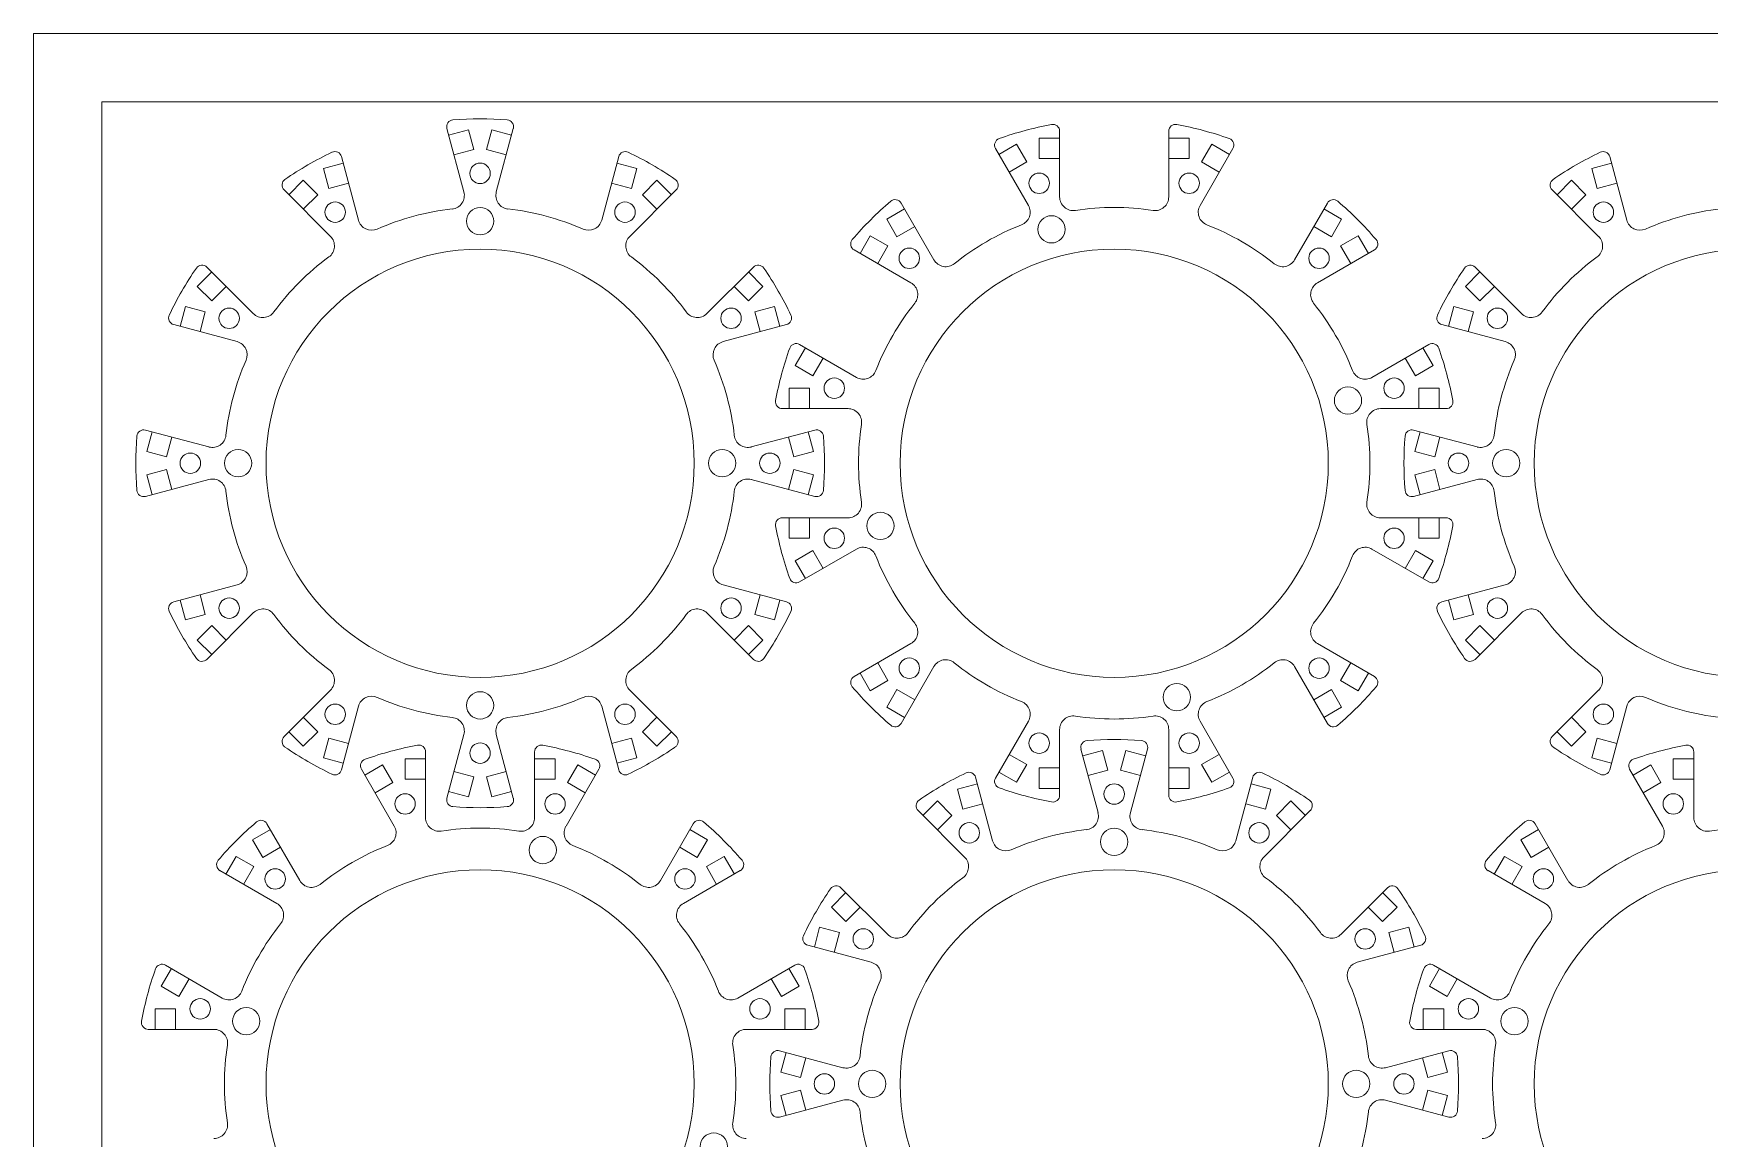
# Model space of a CAD drawing. Header units: millimetres. Extents: x -62 to 438, y -661 to -261.
# Drawn here: x -61.7 to 184.1, y -423 to -261 of the extents above; entities that cross this region are included whole.
import ezdxf

# ---------------------------------------------------------------- set-up
doc = ezdxf.new("R2010")
doc.units = ezdxf.units.MM

msp = doc.modelspace()

# ---------------------------------------------------------------- linework, layer by layer
at = {"color": 7, "linetype": 'Continuous', "lineweight": 15}
for p, q in [((-61.69, -261), (-61.69, -661)), ((438.31, -261), (-61.69, -261)), ((428.31, -271), (-51.69, -271)), ((-51.69, -271), (-51.69, -651)), ((1.44, -284.22), (-1.06, -274.91)), ((-0.8, -275.88), (2.1, -275.11)), ((2.88, -278), (2.1, -275.11)), ((5.53, -275.11), (8.42, -275.88)), ((6.19, -284.22), (8.68, -274.91)), ((79.91, -278.72), (82.5, -277.22)), ((84, -279.81), (82.5, -277.22)), ((85.81, -279.33), (85.81, -276.33)), ((85.81, -276.33), (88.81, -276.33)), ((88.81, -284.96), (88.81, -275.32)), ((104.81, -284.96), (104.81, -275.32)), ((104.81, -276.33), (107.81, -276.33)), ((107.81, -279.33), (107.81, -276.33)), ((109.62, -279.81), (111.12, -277.22)), ((111.12, -277.22), (113.72, -278.72)), ((-19.15, -280.8), (-16.25, -280.02)), ((-14.02, -288.36), (-16.51, -279.05)), ((-0.02, -278.78), (2.88, -278)), ((4.75, -278), (7.65, -278.78)), ((21.64, -288.36), (24.14, -279.05)), ((23.88, -280.02), (26.78, -280.8)), ((84.22, -286.19), (79.4, -277.85)), ((81.41, -281.31), (84, -279.81)), ((85.81, -279.33), (88.81, -279.33)), ((104.81, -279.33), (107.81, -279.33)), ((109.41, -286.19), (114.22, -277.85)), ((109.62, -279.81), (112.22, -281.31)), ((166.85, -280.8), (169.75, -280.02)), ((171.98, -288.36), (169.49, -279.05)), ((-24.24, -284.63), (-22.12, -282.51)), ((-18.37, -283.7), (-19.15, -280.8)), ((26, -283.7), (26.78, -280.8)), ((29.74, -282.51), (31.86, -284.63)), ((161.76, -284.63), (163.88, -282.51)), ((166, -284.63), (163.88, -282.51)), ((167.63, -283.7), (166.85, -280.8)), ((-18.14, -290.74), (-24.95, -283.92)), ((-22.12, -286.76), (-20, -284.63)), ((-18.37, -283.7), (-15.48, -282.92)), ((23.1, -282.92), (26, -283.7)), ((25.76, -290.74), (32.57, -283.92)), ((27.62, -284.63), (29.74, -286.76)), ((167.86, -290.74), (161.05, -283.92)), ((163.88, -286.76), (166, -284.63)), ((167.63, -283.7), (170.52, -282.92)), ((63.45, -288.22), (66.05, -286.72)), ((70.36, -294.19), (65.55, -285.85)), ((123.26, -294.19), (128.08, -285.85)), ((127.58, -286.72), (130.17, -288.22)), ((64.95, -290.81), (63.45, -288.22)), ((64.95, -290.81), (67.55, -289.31)), ((126.08, -289.31), (128.67, -290.81)), ((128.67, -290.81), (130.17, -288.22)), ((59.53, -293.24), (61.03, -290.64)), ((63.63, -292.14), (61.03, -290.64)), ((62.13, -294.74), (63.63, -292.14)), ((130, -292.14), (132.6, -290.64)), ((132.6, -290.64), (134.1, -293.24)), ((67, -297.55), (58.66, -292.73)), ((126.62, -297.55), (134.97, -292.73)), ((-37.67, -298.07), (-35.55, -295.95)), ((-29.45, -302.05), (-36.26, -295.24)), ((37.08, -302.05), (43.89, -295.24)), ((43.18, -295.95), (45.3, -298.07)), ((148.33, -298.07), (150.45, -295.95)), ((156.55, -302.05), (149.74, -295.24)), ((-35.55, -300.19), (-37.67, -298.07)), ((-35.55, -300.19), (-33.43, -298.07)), ((41.06, -298.07), (43.18, -300.19)), ((43.18, -300.19), (45.3, -298.07)), ((150.45, -300.19), (152.57, -298.07)), ((-40.16, -303.93), (-39.39, -301.04)), ((-36.49, -301.81), (-39.39, -301.04)), ((-37.26, -304.71), (-36.49, -301.81)), ((44.11, -301.81), (47.01, -301.04)), ((44.11, -301.81), (44.89, -304.71)), ((47.01, -301.04), (47.79, -303.93)), ((145.84, -303.93), (146.61, -301.04)), ((149.51, -301.81), (146.61, -301.04)), ((148.74, -304.71), (149.51, -301.81)), ((-31.83, -306.17), (-41.13, -303.67)), ((39.45, -306.17), (48.76, -303.67)), ((154.17, -306.17), (144.87, -303.67)), ((50.03, -309.69), (51.53, -307.09)), ((59, -311.41), (50.66, -306.59)), ((134.62, -311.41), (142.97, -306.59)), ((142.1, -307.09), (143.6, -309.69)), ((52.63, -311.19), (50.03, -309.69)), ((52.63, -311.19), (54.13, -308.59)), ((139.5, -308.59), (141, -311.19)), ((141, -311.19), (143.6, -309.69)), ((52.14, -313), (49.14, -313)), ((49.14, -316), (49.14, -313)), ((52.14, -316), (52.14, -313)), ((141.48, -313), (144.48, -313)), ((141.48, -313), (141.48, -316)), ((144.48, -313), (144.48, -316)), ((57.77, -316), (48.14, -316)), ((135.85, -316), (145.49, -316)), ((-35.97, -321.62), (-45.27, -319.13)), ((-45.08, -322.29), (-44.3, -319.39)), ((43.59, -321.62), (52.9, -319.13)), ((51.93, -319.39), (52.71, -322.29)), ((140.92, -322.29), (141.7, -319.39)), ((-42.18, -323.06), (-41.41, -320.17)), ((49.03, -320.17), (49.81, -323.06)), ((143.82, -323.06), (144.59, -320.17)), ((-42.18, -323.06), (-45.08, -322.29)), ((49.81, -323.06), (52.71, -322.29)), ((-35.97, -326.38), (-45.27, -328.87)), ((-44.3, -328.61), (-45.08, -325.71)), ((-41.41, -327.83), (-42.18, -324.94)), ((43.59, -326.38), (52.9, -328.87)), ((49.81, -324.94), (49.03, -327.83)), ((49.81, -324.94), (52.71, -325.71)), ((52.71, -325.71), (51.93, -328.61)), ((150.03, -326.38), (140.73, -328.87)), ((143.82, -324.94), (140.92, -325.71)), ((141.7, -328.61), (140.92, -325.71)), ((144.59, -327.83), (143.82, -324.94)), ((57.77, -332), (48.14, -332)), ((49.14, -335), (49.14, -332)), ((52.14, -335), (52.14, -332)), ((135.85, -332), (145.49, -332)), ((141.48, -332), (141.48, -335)), ((144.48, -332), (144.48, -335)), ((52.14, -335), (49.14, -335)), ((59, -336.59), (50.66, -341.41)), ((134.62, -336.59), (142.97, -341.41)), ((141.48, -335), (144.48, -335)), ((52.63, -336.81), (50.03, -338.31)), ((51.53, -340.91), (50.03, -338.31)), ((54.13, -339.41), (52.63, -336.81)), ((141, -336.81), (139.5, -339.41)), ((141, -336.81), (143.6, -338.31)), ((143.6, -338.31), (142.1, -340.91)), ((-31.83, -341.83), (-41.13, -344.33)), ((-39.39, -346.96), (-40.16, -344.07)), ((-36.49, -346.19), (-37.26, -343.29)), ((39.45, -341.83), (48.76, -344.33)), ((44.89, -343.29), (44.11, -346.19)), ((47.79, -344.07), (47.01, -346.96)), ((154.17, -341.83), (144.87, -344.33)), ((146.61, -346.96), (145.84, -344.07)), ((149.51, -346.19), (148.74, -343.29)), ((-36.49, -346.19), (-39.39, -346.96)), ((-29.45, -345.95), (-36.26, -352.76)), ((37.08, -345.95), (43.89, -352.76)), ((44.11, -346.19), (47.01, -346.96)), ((149.51, -346.19), (146.61, -346.96)), ((156.55, -345.95), (149.74, -352.76)), ((-33.43, -349.93), (-35.55, -347.81)), ((43.18, -347.81), (41.06, -349.93)), ((150.45, -347.81), (148.33, -349.93)), ((152.57, -349.93), (150.45, -347.81)), ((45.3, -349.93), (43.18, -352.05)), ((67, -350.45), (58.66, -355.27)), ((126.62, -350.45), (134.97, -355.27)), ((150.45, -352.05), (148.33, -349.93)), ((63.63, -355.86), (62.13, -353.26)), ((70.36, -353.81), (65.55, -362.15)), ((123.26, -353.81), (128.08, -362.15)), ((131.5, -353.26), (130, -355.86)), ((61.03, -357.36), (59.53, -354.76)), ((63.63, -355.86), (61.03, -357.36)), ((130, -355.86), (132.6, -357.36)), ((134.1, -354.76), (132.6, -357.36)), ((-18.14, -357.26), (-24.95, -364.07)), ((25.76, -357.26), (32.57, -364.07)), ((64.95, -357.19), (63.45, -359.78)), ((67.55, -358.69), (64.95, -357.19)), ((128.67, -357.19), (126.08, -358.69)), ((128.67, -357.19), (130.17, -359.78)), ((167.86, -357.26), (161.05, -364.07)), ((-20, -363.36), (-22.12, -361.24)), ((-14.02, -359.64), (-16.51, -368.95)), ((21.64, -359.64), (24.14, -368.95)), ((29.74, -361.24), (27.62, -363.36)), ((66.05, -361.28), (63.45, -359.78)), ((130.17, -359.78), (127.58, -361.28)), ((166, -363.36), (163.88, -361.24)), ((171.98, -359.64), (169.49, -368.95)), ((-20, -363.36), (-22.12, -365.49)), ((1.44, -363.78), (-1.06, -373.09)), ((6.19, -363.78), (8.68, -373.09)), ((27.62, -363.36), (29.74, -365.49)), ((31.86, -363.36), (29.74, -365.49)), ((84.22, -361.81), (79.4, -370.15)), ((88.81, -363.04), (88.81, -372.67)), ((104.81, -363.04), (104.81, -372.67)), ((109.41, -361.81), (114.22, -370.15)), ((163.88, -365.49), (161.76, -363.36)), ((166, -363.36), (163.88, -365.49)), ((-18.37, -364.3), (-19.15, -367.2)), ((-15.48, -365.08), (-18.37, -364.3)), ((26, -364.3), (23.1, -365.08)), ((26, -364.3), (26.78, -367.2)), ((94.44, -375.22), (91.94, -365.91)), ((92.2, -366.88), (95.1, -366.11)), ((95.88, -369), (95.1, -366.11)), ((97.75, -369), (98.53, -366.11)), ((98.53, -366.11), (101.42, -366.88)), ((99.19, -375.22), (101.68, -365.91)), ((167.63, -364.3), (166.85, -367.2)), ((170.52, -365.08), (167.63, -364.3)), ((-16.25, -367.98), (-19.15, -367.2)), ((-13.09, -369.72), (-10.5, -368.22)), ((-9, -370.81), (-10.5, -368.22)), ((-7.19, -370.33), (-7.19, -367.33)), ((-7.19, -367.33), (-4.19, -367.33)), ((-4.19, -375.96), (-4.19, -366.32)), ((11.81, -375.96), (11.81, -366.32)), ((11.81, -367.33), (14.81, -367.33)), ((14.81, -370.33), (14.81, -367.33)), ((16.62, -370.81), (18.12, -368.22)), ((18.12, -368.22), (20.72, -369.72)), ((26.78, -367.2), (23.88, -367.98)), ((84, -368.19), (81.41, -366.69)), ((84, -368.19), (82.5, -370.78)), ((88.81, -368.67), (85.81, -368.67)), ((85.81, -368.67), (85.81, -371.67)), ((107.81, -368.67), (104.81, -368.67)), ((107.81, -368.67), (107.81, -371.67)), ((112.22, -366.69), (109.62, -368.19)), ((109.62, -368.19), (111.12, -370.78)), ((169.75, -367.98), (166.85, -367.2)), ((172.91, -369.72), (175.5, -368.22)), ((177, -370.81), (175.5, -368.22)), ((178.81, -367.33), (181.81, -367.33)), ((178.81, -370.33), (178.81, -367.33)), ((181.81, -375.96), (181.81, -366.32)), ((-8.78, -377.19), (-13.6, -368.85)), ((-11.59, -372.31), (-9, -370.81)), ((-7.19, -370.33), (-4.19, -370.33)), ((2.88, -369.99), (-0.02, -369.22)), ((2.88, -369.99), (2.1, -372.89)), ((7.65, -369.22), (4.75, -369.99)), ((4.75, -369.99), (5.53, -372.89)), ((11.81, -370.33), (14.81, -370.33)), ((16.41, -377.19), (21.22, -368.85)), ((16.62, -370.81), (19.22, -372.31)), ((73.85, -371.8), (76.75, -371.02)), ((78.98, -379.36), (76.49, -370.05)), ((82.5, -370.78), (79.91, -369.28)), ((92.98, -369.78), (95.88, -369)), ((97.75, -369), (100.65, -369.78)), ((113.72, -369.28), (111.12, -370.78)), ((114.64, -379.36), (117.14, -370.05)), ((116.88, -371.02), (119.78, -371.8)), ((177.22, -377.19), (172.4, -368.85)), ((174.41, -372.31), (177, -370.81)), ((178.81, -370.33), (181.81, -370.33)), ((2.1, -372.89), (-0.8, -372.12)), ((8.42, -372.12), (5.53, -372.89)), ((68.76, -375.63), (70.88, -373.51)), ((73, -375.63), (70.88, -373.51)), ((74.63, -374.7), (73.85, -371.8)), ((88.81, -371.67), (85.81, -371.67)), ((107.81, -371.67), (104.81, -371.67)), ((119, -374.7), (119.78, -371.8)), ((120.62, -375.63), (122.74, -373.51)), ((122.74, -373.51), (124.86, -375.63)), ((74.86, -381.74), (68.05, -374.92)), ((70.88, -377.76), (73, -375.63)), ((74.63, -374.7), (77.52, -373.92)), ((116.1, -373.92), (119, -374.7)), ((118.76, -381.74), (125.57, -374.92)), ((120.62, -375.63), (122.74, -377.76)), ((-29.55, -379.22), (-26.95, -377.72)), ((-22.64, -385.19), (-27.45, -376.85)), ((30.26, -385.19), (35.08, -376.85)), ((34.58, -377.72), (37.17, -379.22)), ((156.45, -379.22), (159.05, -377.72)), ((163.36, -385.19), (158.55, -376.85)), ((-28.05, -381.81), (-29.55, -379.22)), ((-28.05, -381.81), (-25.45, -380.31)), ((33.08, -380.31), (35.67, -381.81)), ((35.67, -381.81), (37.17, -379.22)), ((157.95, -381.81), (156.45, -379.22)), ((157.95, -381.81), (160.55, -380.31)), ((-33.47, -384.24), (-31.97, -381.64)), ((-29.37, -383.14), (-31.97, -381.64)), ((-30.87, -385.74), (-29.37, -383.14)), ((37, -383.14), (39.6, -381.64)), ((39.6, -381.64), (41.1, -384.24)), ((152.53, -384.24), (154.03, -381.64)), ((156.63, -383.14), (154.03, -381.64)), ((155.13, -385.74), (156.63, -383.14)), ((-26, -388.55), (-34.34, -383.73)), ((33.62, -388.55), (41.97, -383.73)), ((160, -388.55), (151.66, -383.73)), ((55.33, -389.07), (57.45, -386.95)), ((63.55, -393.05), (56.74, -386.24)), ((130.08, -393.05), (136.89, -386.24)), ((136.18, -386.95), (138.3, -389.07)), ((57.45, -391.19), (55.33, -389.07)), ((57.45, -391.19), (59.57, -389.07)), ((134.06, -389.07), (136.18, -391.19)), ((52.84, -394.93), (53.61, -392.04)), ((56.51, -392.81), (53.61, -392.04)), ((55.74, -395.71), (56.51, -392.81)), ((137.11, -392.81), (140.01, -392.04)), ((137.11, -392.81), (137.89, -395.71)), ((140.01, -392.04), (140.79, -394.93)), ((61.17, -397.17), (51.87, -394.67)), ((132.45, -397.17), (141.76, -394.67)), ((-42.97, -400.69), (-41.47, -398.09)), ((-34, -402.41), (-42.34, -397.59)), ((41.62, -402.41), (49.97, -397.59)), ((49.1, -398.09), (50.6, -400.69)), ((152, -402.41), (143.66, -397.59)), ((-40.37, -402.19), (-38.87, -399.59)), ((46.5, -399.59), (48, -402.19)), ((145.63, -402.19), (147.13, -399.59)), ((-40.37, -402.19), (-42.97, -400.69)), ((48, -402.19), (50.6, -400.69)), ((145.63, -402.19), (143.03, -400.69)), ((-40.86, -404), (-43.86, -404)), ((-43.86, -407), (-43.86, -404)), ((-40.86, -407), (-40.86, -404)), ((48.48, -404), (51.48, -404)), ((48.48, -404), (48.48, -407)), ((51.48, -404), (51.48, -407)), ((142.14, -407), (142.14, -404)), ((145.14, -404), (142.14, -404)), ((145.14, -407), (145.14, -404)), ((-35.23, -407), (-44.86, -407)), ((42.85, -407), (52.49, -407)), ((150.77, -407), (141.14, -407)), ((57.03, -412.62), (47.73, -410.13)), ((47.92, -413.29), (48.7, -410.39)), ((136.59, -412.62), (145.9, -410.13)), ((144.93, -410.39), (145.71, -413.29)), ((50.82, -414.06), (51.59, -411.17)), ((142.03, -411.17), (142.81, -414.06)), ((50.82, -414.06), (47.92, -413.29)), ((142.81, -414.06), (145.71, -413.29)), ((57.03, -417.38), (47.73, -419.87)), ((50.82, -415.94), (47.92, -416.71)), ((48.7, -419.61), (47.92, -416.71)), ((51.59, -418.83), (50.82, -415.94)), ((136.59, -417.38), (145.9, -419.87)), ((142.81, -415.94), (142.03, -418.83)), ((142.81, -415.94), (145.71, -416.71)), ((145.71, -416.71), (144.93, -419.61))]:
    msp.add_line(p, q, dxfattribs=at)
at = {"color": 144, "linetype": 'Continuous', "lineweight": 0}
for p, q in [((4.75, -278), (5.53, -275.11)), ((-20, -284.63), (-22.12, -282.51)), ((27.62, -284.63), (29.74, -282.51)), ((130, -292.14), (131.5, -294.74)), ((150.45, -300.19), (148.33, -298.07)), ((150.03, -321.62), (140.73, -319.13)), ((143.82, -323.06), (140.92, -322.29)), ((-42.18, -324.94), (-45.08, -325.71)), ((-35.55, -347.81), (-37.67, -349.93)), ((43.18, -347.81), (45.3, -349.93)), ((-35.55, -352.05), (-37.67, -349.93)), ((-22.12, -365.49), (-24.24, -363.36)), ((37, -383.14), (38.5, -385.74)), ((136.18, -391.19), (138.3, -389.07)), ((143.03, -400.69), (144.53, -398.09))]:
    msp.add_line(p, q, dxfattribs=at)
at = {"color": 7, "linetype": 'Continuous', "lineweight": 15}
for centre, radius in [((3.81, -281.5), 1.5), ((85.81, -282.95), 1.5), ((107.81, -282.95), 1.5), ((-17.44, -287.19), 1.5), ((3.81, -288.5), 2), ((25.06, -287.19), 1.5), ((168.56, -287.19), 1.5), ((87.62, -289.71), 2), ((66.76, -293.95), 1.5), ((126.86, -293.95), 1.5), ((3.81, -324), 31.4), ((96.81, -324), 31.4), ((189.81, -324), 31.4), ((-32.99, -302.75), 1.5), ((40.62, -302.75), 1.5), ((153.01, -302.75), 1.5), ((55.76, -313), 1.5), ((137.86, -313), 1.5), ((131.1, -314.81), 2), ((-31.69, -324), 2), ((39.31, -324), 2), ((154.31, -324), 2), ((-38.69, -324), 1.5), ((46.31, -324), 1.5), ((147.31, -324), 1.5), ((62.52, -333.19), 2), ((55.76, -335), 1.5), ((137.86, -335), 1.5), ((-32.99, -345.25), 1.5), ((40.62, -345.25), 1.5), ((153.01, -345.25), 1.5), ((66.76, -354.05), 1.5), ((126.86, -354.05), 1.5), ((106, -358.29), 2), ((3.81, -359.5), 2), ((-17.44, -360.81), 1.5), ((25.06, -360.81), 1.5), ((168.56, -360.81), 1.5), ((85.81, -365.05), 1.5), ((107.81, -365.05), 1.5), ((3.81, -366.5), 1.5), ((96.81, -372.5), 1.5), ((-7.19, -373.95), 1.5), ((14.81, -373.95), 1.5), ((178.81, -373.95), 1.5), ((75.56, -378.19), 1.5), ((96.81, -379.5), 2), ((118.06, -378.19), 1.5), ((13, -380.71), 2), ((-26.24, -384.95), 1.5), ((33.86, -384.95), 1.5), ((159.76, -384.95), 1.5), ((3.81, -415), 31.4), ((96.81, -415), 31.4), ((189.81, -415), 31.4), ((60.01, -393.75), 1.5), ((133.62, -393.75), 1.5), ((-37.24, -404), 1.5), ((44.86, -404), 1.5), ((148.76, -404), 1.5), ((-30.48, -405.81), 2), ((155.52, -405.81), 2), ((54.31, -415), 1.5), ((61.31, -415), 2), ((132.31, -415), 2), ((139.31, -415), 1.5), ((38.1, -424.19), 2)]:
    msp.add_circle(centre, radius, dxfattribs=at)
for centre, radius, start, end in [((-0.09, -274.65), 1, 94.5243, 195), ((3.81, -324), 50.5, 85.4757, 94.5243), ((7.72, -274.65), 1, 345, 85.4757), ((96.81, -324), 50.5, 100.4757, 109.5243), ((87.81, -275.32), 1, 0, 100.4757), ((105.81, -275.32), 1, 79.5243, 180), ((96.81, -324), 50.5, 70.4757, 79.5243), ((80.27, -277.35), 1, 109.5243, 210), ((113.36, -277.35), 1, 330, 70.4757), ((3.81, -324), 50.5, 115.4757, 124.5243), ((-17.48, -279.31), 1, 15, 115.4757), ((25.1, -279.31), 1, 64.5243, 165), ((3.81, -324), 50.5, 55.4757, 64.5243), ((189.81, -324), 50.5, 115.4757, 124.5243), ((168.52, -279.31), 1, 15, 115.4757), ((-24.24, -283.22), 1, 124.5243, 225), ((161.76, -283.22), 1, 124.5243, 225), ((-0.5, -284.74), 2, 276.263, 15), ((8.12, -284.74), 2, 165, 263.737), ((90.81, -284.96), 2, 180, 278.737), ((102.81, -284.96), 2, 261.263, 360), ((3.81, -324), 37.5, 96.263, 113.737), ((3.81, -324), 37.5, 66.263, 83.737), ((96.81, -324), 50.5, 130.4757, 139.5243), ((64.68, -286.35), 1, 30, 130.4757), ((82.49, -287.19), 2, 291.263, 30), ((96.81, -324), 37.5, 81.263, 98.737), ((111.14, -287.19), 2, 150, 248.737), ((128.94, -286.35), 1, 49.5243, 150), ((96.81, -324), 50.5, 40.4757, 49.5243), ((189.81, -324), 37.5, 96.263, 113.737), ((-12.09, -287.84), 2, 195, 293.737), ((19.71, -287.84), 2, 246.263, 345), ((96.81, -324), 37.5, 111.263, 128.737), ((96.81, -324), 37.5, 51.263, 68.737), ((-19.55, -292.15), 2, 306.263, 45), ((27.18, -292.15), 2, 135, 233.737), ((59.16, -291.87), 1, 139.5243, 240), ((134.47, -291.87), 1, 300, 40.4757), ((166.45, -292.15), 2, 306.263, 45), ((-36.97, -295.95), 1, 45, 145.4757), ((3.81, -324), 37.5, 126.263, 143.737), ((3.81, -324), 37.5, 36.263, 53.737), ((44.6, -295.95), 1, 34.5243, 135), ((72.1, -293.19), 2, 210, 308.737), ((121.53, -293.19), 2, 231.263, 330), ((149.03, -295.95), 1, 45, 145.4757), ((189.81, -324), 37.5, 126.263, 143.737), ((3.81, -324), 50.5, 145.4757, 154.5243), ((3.81, -324), 50.5, 25.4757, 34.5243), ((66, -299.28), 2, 321.263, 60), ((127.62, -299.28), 2, 120, 218.737), ((-40.87, -302.71), 1, 154.5243, 255), ((-28.04, -300.64), 2, 225, 323.737), ((35.66, -300.64), 2, 216.263, 315), ((48.5, -302.71), 1, 285, 25.4757), ((96.81, -324), 37.5, 141.263, 158.737), ((96.81, -324), 37.5, 21.263, 38.737), ((145.13, -302.71), 1, 154.5243, 255), ((157.96, -300.64), 2, 225, 323.737), ((-32.35, -308.1), 2, 336.263, 75), ((39.97, -308.1), 2, 105, 203.737), ((96.81, -324), 50.5, 160.4757, 169.5243), ((50.16, -307.46), 1, 60, 160.4757), ((143.47, -307.46), 1, 19.5243, 120), ((96.81, -324), 50.5, 10.4757, 19.5243), ((3.81, -324), 37.5, 156.263, 173.737), ((3.81, -324), 37.5, 6.263, 23.737), ((60, -309.68), 2, 240, 338.737), ((133.62, -309.68), 2, 201.263, 300), ((48.14, -315), 1, 169.5243, 270), ((57.77, -318), 2, 351.263, 90), ((135.85, -318), 2, 90, 188.737), ((145.49, -315), 1, 270, 10.4757), ((-45.53, -320.1), 1, 75, 175.4757), ((53.16, -320.1), 1, 4.5243, 105), ((96.81, -324), 37.5, 171.263, 188.737), ((96.81, -324), 37.5, 351.263, 8.737), ((3.81, -324), 50.5, 175.4757, 184.5243), ((-35.45, -319.69), 2, 255, 353.737), ((43.08, -319.69), 2, 186.263, 285), ((3.81, -324), 50.5, 355.4757, 4.5243), ((189.81, -324), 50.5, 175.4757, 184.5243), ((-35.45, -328.31), 2, 6.263, 105), ((43.08, -328.31), 2, 75, 173.737), ((150.55, -328.31), 2, 6.263, 105), ((-45.53, -327.9), 1, 184.5243, 285), ((3.81, -324), 37.5, 186.263, 203.737), ((3.81, -324), 37.5, 336.263, 353.737), ((53.16, -327.9), 1, 255, 355.4757), ((140.47, -327.9), 1, 184.5243, 285), ((189.81, -324), 37.5, 186.263, 203.737), ((57.77, -330), 2, 270, 8.737), ((135.85, -330), 2, 171.263, 270), ((48.14, -333), 1, 90, 190.4757), ((96.81, -324), 50.5, 190.4757, 199.5243), ((96.81, -324), 50.5, 340.4757, 349.5243), ((145.49, -333), 1, 349.5243, 90), ((60, -338.32), 2, 21.263, 120), ((133.62, -338.32), 2, 60, 158.737), ((-32.35, -339.9), 2, 285, 23.737), ((39.97, -339.9), 2, 156.263, 255), ((96.81, -324), 37.5, 201.263, 218.737), ((96.81, -324), 37.5, 321.263, 338.737), ((153.65, -339.9), 2, 285, 23.737), ((50.16, -340.54), 1, 199.5243, 300), ((143.47, -340.54), 1, 240, 340.4757), ((-40.87, -345.29), 1, 105, 205.4757), ((3.81, -324), 50.5, 205.4757, 214.5243), ((-28.04, -347.36), 2, 36.263, 135), ((3.81, -324), 37.5, 216.263, 233.737), ((3.81, -324), 37.5, 306.263, 323.737), ((35.66, -347.36), 2, 45, 143.737), ((3.81, -324), 50.5, 325.4757, 334.5243), ((48.5, -345.29), 1, 334.5243, 75), ((189.81, -324), 50.5, 205.4757, 214.5243), ((157.96, -347.36), 2, 36.263, 135), ((189.81, -324), 37.5, 216.263, 233.737), ((66, -348.72), 2, 300, 38.737), ((127.62, -348.72), 2, 141.263, 240), ((44.6, -352.05), 1, 225, 325.4757), ((72.1, -354.81), 2, 51.263, 150), ((96.81, -324), 37.5, 231.263, 248.737), ((96.81, -324), 37.5, 291.263, 308.737), ((121.53, -354.81), 2, 30, 128.737), ((149.03, -352.05), 1, 214.5243, 315), ((-19.55, -355.85), 2, 315, 53.737), ((27.18, -355.85), 2, 126.263, 225), ((59.16, -356.13), 1, 120, 220.4757), ((134.47, -356.13), 1, 319.5243, 60), ((166.45, -355.85), 2, 315, 53.737), ((-12.09, -360.16), 2, 66.263, 165), ((3.81, -324), 37.5, 246.263, 263.737), ((3.81, -324), 37.5, 276.263, 293.737), ((19.71, -360.16), 2, 15, 113.737), ((96.81, -324), 50.5, 220.4757, 229.5243), ((96.81, -324), 50.5, 310.4757, 319.5243), ((173.91, -360.16), 2, 66.263, 165), ((189.81, -324), 37.5, 246.263, 263.737), ((-0.5, -363.26), 2, 345, 83.737), ((8.12, -363.26), 2, 96.263, 195), ((82.49, -360.81), 2, 330, 68.737), ((90.81, -363.04), 2, 81.263, 180), ((96.81, -324), 37.5, 261.263, 278.737), ((102.81, -363.04), 2, 0, 98.737), ((111.14, -360.81), 2, 111.263, 210), ((64.68, -361.65), 1, 229.5243, 330), ((128.94, -361.65), 1, 210, 310.4757), ((-24.24, -364.78), 1, 135, 235.4757), ((3.81, -324), 50.5, 235.4757, 244.5243), ((3.81, -415), 50.5, 100.4757, 109.5243), ((-5.19, -366.32), 1, 360, 100.4757), ((12.81, -366.32), 1, 79.5243, 180), ((3.81, -415), 50.5, 70.4757, 79.5243), ((3.81, -324), 50.5, 295.4757, 304.5243), ((31.87, -364.78), 1, 304.5243, 45), ((92.91, -365.65), 1, 94.5243, 195), ((96.81, -415), 50.5, 85.4757, 94.5243), ((100.72, -365.65), 1, 345, 85.4757), ((161.76, -364.78), 1, 135, 235.4757), ((189.81, -324), 50.5, 235.4757, 244.5243), ((189.81, -415), 50.5, 100.4757, 109.5243), ((180.81, -366.32), 1, 360, 100.4757), ((-12.73, -368.35), 1, 109.5243, 210), ((20.36, -368.35), 1, 330, 70.4757), ((173.27, -368.35), 1, 109.5243, 210), ((-17.48, -368.69), 1, 244.5243, 345), ((25.1, -368.69), 1, 195, 295.4757), ((96.81, -415), 50.5, 115.4757, 124.5243), ((75.52, -370.31), 1, 15, 115.4757), ((80.27, -370.65), 1, 150, 250.4757), ((113.36, -370.65), 1, 289.5243, 30), ((118.1, -370.31), 1, 64.5243, 165), ((96.81, -415), 50.5, 55.4757, 64.5243), ((168.52, -368.69), 1, 244.5243, 345), ((-0.09, -373.35), 1, 165, 265.4757), ((7.72, -373.35), 1, 274.5243, 15), ((68.76, -374.22), 1, 124.5243, 225), ((96.81, -324), 50.5, 250.4757, 259.5243), ((87.81, -372.67), 1, 259.5243, 360), ((105.81, -372.67), 1, 180, 280.4757), ((96.81, -324), 50.5, 280.4757, 289.5243), ((124.87, -374.22), 1, 315, 55.4757), ((-2.19, -375.96), 2, 180, 278.737), ((3.81, -324), 50.5, 265.4757, 274.5243), ((9.81, -375.96), 2, 261.263, 360), ((92.5, -375.74), 2, 276.263, 15), ((101.12, -375.74), 2, 165, 263.737), ((183.81, -375.96), 2, 180, 278.737), ((3.81, -415), 50.5, 130.4757, 139.5243), ((-28.32, -377.35), 1, 30, 130.4757), ((-10.51, -378.19), 2, 291.263, 30), ((3.81, -415), 37.5, 81.263, 98.737), ((18.14, -378.19), 2, 150, 248.737), ((35.94, -377.35), 1, 49.5243, 150), ((3.81, -415), 50.5, 40.4757, 49.5243), ((96.81, -415), 37.5, 96.263, 113.737), ((96.81, -415), 37.5, 66.263, 83.737), ((189.81, -415), 50.5, 130.4757, 139.5243), ((157.68, -377.35), 1, 30, 130.4757), ((175.49, -378.19), 2, 291.263, 30), ((189.81, -415), 37.5, 81.263, 98.737), ((3.81, -415), 37.5, 111.263, 128.737), ((3.81, -415), 37.5, 51.263, 68.737), ((80.91, -378.84), 2, 195, 293.737), ((112.71, -378.84), 2, 246.263, 345), ((189.81, -415), 37.5, 111.263, 128.737), ((-33.84, -382.87), 1, 139.5243, 240), ((41.47, -382.87), 1, 300, 40.4757), ((73.45, -383.15), 2, 306.263, 45), ((120.18, -383.15), 2, 135, 233.737), ((152.16, -382.87), 1, 139.5243, 240), ((-20.9, -384.19), 2, 210, 308.737), ((28.53, -384.19), 2, 231.263, 330), ((96.81, -415), 37.5, 126.263, 143.737), ((96.81, -415), 37.5, 36.263, 53.737), ((165.1, -384.19), 2, 210, 308.737), ((96.81, -415), 50.5, 145.4757, 154.5243), ((56.03, -386.95), 1, 45, 145.4757), ((96.81, -415), 50.5, 25.4757, 34.5243), ((-27, -390.28), 2, 321.263, 60), ((34.62, -390.28), 2, 120, 218.737), ((159, -390.28), 2, 321.263, 60), ((3.81, -415), 37.5, 141.263, 158.737), ((3.81, -415), 37.5, 21.263, 38.737), ((52.13, -393.71), 1, 154.5243, 255), ((64.96, -391.64), 2, 225, 323.737), ((128.66, -391.64), 2, 216.263, 315), ((141.5, -393.71), 1, 285, 25.4757), ((189.81, -415), 37.5, 141.263, 158.737), ((3.81, -415), 50.5, 160.4757, 169.5243), ((-42.84, -398.46), 1, 60, 160.4757), ((50.47, -398.46), 1, 19.5243, 120), ((3.81, -415), 50.5, 10.4757, 19.5243), ((60.65, -399.1), 2, 336.263, 75), ((132.97, -399.1), 2, 105, 203.737), ((189.81, -415), 50.5, 160.4757, 169.5243), ((143.16, -398.46), 1, 60, 160.4757), ((96.81, -415), 37.5, 156.263, 173.737), ((96.81, -415), 37.5, 6.263, 23.737), ((-33, -400.68), 2, 240, 338.737), ((40.62, -400.68), 2, 201.263, 300), ((153, -400.68), 2, 240, 338.737), ((-44.86, -406), 1, 169.5243, 270), ((-35.23, -409), 2, 351.263, 90), ((42.85, -409), 2, 90, 188.737), ((52.49, -406), 1, 270, 10.4757), ((141.14, -406), 1, 169.5243, 270), ((150.77, -409), 2, 351.263, 90), ((3.81, -415), 37.5, 171.263, 188.737), ((3.81, -415), 37.5, 351.263, 8.737), ((47.47, -411.1), 1, 75, 175.4757), ((146.16, -411.1), 1, 4.5243, 105), ((189.81, -415), 37.5, 171.263, 188.737), ((96.81, -415), 50.5, 175.4757, 184.5243), ((57.55, -410.69), 2, 255, 353.737), ((136.08, -410.69), 2, 186.263, 285), ((96.81, -415), 50.5, 355.4757, 4.5243), ((57.55, -419.31), 2, 6.263, 105), ((136.08, -419.31), 2, 75, 173.737), ((47.47, -418.9), 1, 184.5243, 285), ((96.81, -415), 37.5, 186.263, 203.737), ((96.81, -415), 37.5, 336.263, 353.737), ((146.16, -418.9), 1, 255, 355.4757), ((-35.23, -421), 2, 270, 8.737), ((42.85, -421), 2, 171.263, 270), ((150.77, -421), 2, 270, 8.737)]:
    msp.add_arc(centre, radius, start, end, dxfattribs=at)
at = {"color": 144, "linetype": 'Continuous', "lineweight": 0}
for centre, radius, start, end in [((31.87, -283.22), 1, 315, 55.4757), ((173.91, -287.84), 2, 195, 293.737), ((189.81, -324), 50.5, 145.4757, 154.5243), ((153.65, -308.1), 2, 336.263, 75), ((189.81, -324), 37.5, 156.263, 173.737), ((140.47, -320.1), 1, 75, 175.4757), ((150.55, -319.69), 2, 255, 353.737), ((145.13, -345.29), 1, 105, 205.4757), ((-36.97, -352.05), 1, 214.5243, 315), ((137.6, -386.95), 1, 34.5243, 135)]:
    msp.add_arc(centre, radius, start, end, dxfattribs=at)

doc.saveas('drawing.dxf')
